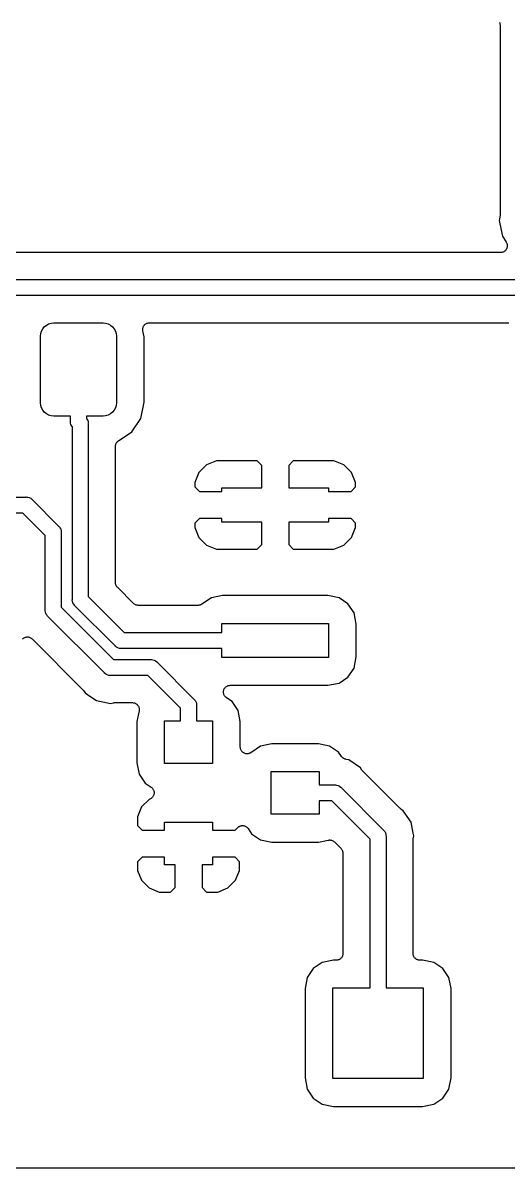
# Model space of a CAD drawing. Extents: x 103.3 to 173.2, y -93.7 to -52.1.
# Drawn here: x 147.51 to 156.62, y -93.71 to -72.24 of the extents above; entities that cross this region are included whole.
import ezdxf

# ---------------------------------------------------------------- set-up
doc = ezdxf.new("R2010")
doc.units = 0
doc.header["$MEASUREMENT"] = 0
doc.layers.add('BLACK', color=7, linetype='CONTINUOUS')

msp = doc.modelspace()

# ---------------------------------------------------------------- linework, layer by layer
at = {"layer": 'BLACK', "linetype": 'CONTINUOUS'}
for p, q in [((156.459, -72.2303), (156.462, -72.2416)), ((156.462, -72.2416), (156.466, -72.2528)), ((156.466, -72.2528), (156.466, -72.2534)), ((156.466, -72.2534), (156.466, -72.2541)), ((156.466, -72.2541), (156.467, -72.2658)), ((156.467, -72.2658), (156.468, -72.2774)), ((156.468, -72.2774), (156.468, -75.8588)), ((156.466, -75.8836), (156.453, -75.946)), ((156.453, -75.946), (156.466, -76.0084)), ((156.467, -75.8721), (156.466, -75.8836)), ((156.466, -76.0084), (156.466, -76.0084)), ((156.466, -76.0084), (156.512, -76.2418)), ((156.468, -75.8606), (156.467, -75.8721)), ((156.468, -75.8588), (156.468, -75.8589)), ((156.468, -75.8589), (156.468, -75.8589)), ((156.468, -75.8589), (156.468, -75.859)), ((156.468, -75.859), (156.468, -75.8606)), ((156.512, -76.2418), (156.583, -76.3484)), ((156.583, -76.3484), (156.584, -76.3494)), ((156.584, -76.3494), (156.584, -76.3495)), ((156.584, -76.3495), (156.584, -76.3495)), ((156.584, -76.3495), (156.584, -76.3499)), ((156.584, -76.3499), (156.59, -76.3608)), ((156.59, -76.3608), (156.595, -76.3714)), ((156.595, -76.3714), (156.595, -76.3717)), ((156.595, -76.3717), (156.596, -76.3719)), ((156.596, -76.3719), (156.599, -76.3837)), ((156.602, -76.4451), (156.598, -76.4566)), ((156.599, -76.3837), (156.602, -76.3952)), ((156.602, -76.3952), (156.602, -76.3955)), ((156.602, -76.3955), (156.603, -76.3957)), ((156.603, -76.4325), (156.602, -76.4445)), ((156.602, -76.4445), (156.602, -76.4448)), ((156.602, -76.4448), (156.602, -76.4451)), ((156.603, -76.3957), (156.604, -76.4079)), ((156.605, -76.4204), (156.603, -76.4325)), ((156.604, -76.4079), (156.605, -76.4199)), ((156.605, -76.4199), (156.605, -76.4202)), ((156.605, -76.4202), (156.605, -76.4204)), ((156.478, -76.546), (147.279, -76.546)), ((156.49, -76.5448), (156.478, -76.546)), ((156.502, -76.5437), (156.49, -76.5448)), ((156.514, -76.5401), (156.502, -76.5436)), ((156.502, -76.5436), (156.502, -76.5436)), ((156.502, -76.5436), (156.502, -76.5437)), ((156.526, -76.5366), (156.514, -76.5401)), ((156.537, -76.5308), (156.526, -76.5364)), ((156.526, -76.5364), (156.526, -76.5365)), ((156.526, -76.5365), (156.526, -76.5366)), ((156.547, -76.5251), (156.537, -76.5308)), ((156.548, -76.5249), (156.547, -76.5251)), ((156.557, -76.5171), (156.548, -76.5248)), ((156.548, -76.5248), (156.548, -76.5249)), ((156.567, -76.5095), (156.557, -76.5171)), ((156.575, -76.4997), (156.567, -76.5091)), ((156.567, -76.5091), (156.567, -76.5093)), ((156.567, -76.5093), (156.567, -76.5095)), ((156.583, -76.4905), (156.575, -76.4997)), ((156.589, -76.4794), (156.583, -76.49)), ((156.583, -76.49), (156.583, -76.4902)), ((156.583, -76.4902), (156.583, -76.4905)), ((156.595, -76.4687), (156.589, -76.4794)), ((156.598, -76.4566), (156.595, -76.4682)), ((156.595, -76.4682), (156.595, -76.4685)), ((156.595, -76.4685), (156.595, -76.4687)), ((138.842, -77.054), (156.953, -77.054)), ((156.898, -77.354), (138.787, -77.354)), ((147.883, -77.9761), (147.914, -77.9382)), ((147.914, -77.9382), (147.952, -77.9071)), ((147.952, -77.9071), (147.995, -77.884)), ((147.995, -77.884), (148.042, -77.8698)), ((148.042, -77.8698), (148.091, -77.865)), ((148.091, -77.865), (149.016, -77.865)), ((149.016, -77.865), (149.065, -77.8698)), ((149.065, -77.8698), (149.112, -77.884)), ((149.112, -77.884), (149.155, -77.9071)), ((149.155, -77.9071), (149.193, -77.9382)), ((149.193, -77.9382), (149.224, -77.9761)), ((149.768, -77.9512), (149.771, -77.9398)), ((149.771, -77.9394), (149.772, -77.9391)), ((149.771, -77.9398), (149.771, -77.9394)), ((149.772, -77.9391), (149.777, -77.9285)), ((149.777, -77.9285), (149.783, -77.918)), ((149.783, -77.9177), (149.784, -77.9173)), ((149.783, -77.918), (149.783, -77.9177)), ((149.784, -77.9173), (149.791, -77.9081)), ((149.791, -77.9081), (149.799, -77.8989)), ((149.799, -77.8983), (149.809, -77.8908)), ((149.799, -77.8986), (149.799, -77.8983)), ((149.799, -77.8989), (149.799, -77.8986)), ((149.809, -77.8908), (149.818, -77.8832)), ((149.818, -77.883), (149.819, -77.8828)), ((149.818, -77.8832), (149.818, -77.883)), ((149.819, -77.8828), (149.829, -77.8773)), ((149.829, -77.8773), (149.84, -77.8716)), ((149.84, -77.8715), (149.841, -77.8713)), ((149.84, -77.8716), (149.84, -77.8715)), ((149.841, -77.8713), (149.852, -77.8679)), ((149.852, -77.8679), (149.864, -77.8644)), ((149.864, -77.8643), (149.877, -77.8632)), ((149.864, -77.8644), (149.864, -77.8643)), ((149.864, -77.8644), (149.864, -77.8644)), ((149.877, -77.8632), (149.888, -77.862)), ((149.888, -77.862), (156.635, -77.862)), ((147.841, -78.115), (147.846, -78.0662)), ((147.841, -79.365), (147.841, -78.115)), ((147.846, -78.0662), (147.86, -78.0193)), ((147.86, -78.0193), (147.883, -77.9761)), ((149.224, -77.9761), (149.247, -78.0193)), ((149.247, -78.0193), (149.261, -78.0662)), ((149.261, -78.0662), (149.266, -78.115)), ((149.266, -78.115), (149.266, -79.365)), ((149.761, -77.9873), (149.763, -77.9754)), ((149.761, -77.9877), (149.761, -77.9873)), ((149.761, -77.9881), (149.761, -77.9877)), ((149.762, -78), (149.761, -77.9881)), ((149.763, -78.012), (149.762, -78)), ((149.763, -77.9754), (149.764, -77.9635)), ((149.764, -78.0128), (149.763, -78.012)), ((149.764, -77.9627), (149.768, -77.9512)), ((149.764, -77.9631), (149.764, -77.9627)), ((149.764, -77.9635), (149.764, -77.9631)), ((149.764, -78.0138), (149.764, -78.0128)), ((149.764, -78.0128), (149.764, -78.0128)), ((149.764, -78.0128), (149.764, -78.0128)), ((149.786, -78.1275), (149.764, -78.0138)), ((149.786, -79.3525), (149.786, -78.1275)), ((147.846, -79.4138), (147.841, -79.365)), ((147.86, -79.4607), (147.846, -79.4138)), ((149.261, -79.4138), (149.247, -79.4607)), ((149.266, -79.365), (149.261, -79.4138)), ((149.725, -79.6589), (149.786, -79.3525)), ((147.883, -79.5039), (147.86, -79.4607)), ((147.914, -79.5418), (147.883, -79.5039)), ((147.952, -79.5729), (147.914, -79.5418)), ((147.995, -79.596), (147.952, -79.5729)), ((148.042, -79.6102), (147.995, -79.596)), ((148.091, -79.615), (148.042, -79.6102)), ((148.404, -79.615), (148.091, -79.615)), ((148.404, -79.7076), (148.404, -79.615)), ((149.016, -79.615), (148.703, -79.615)), ((148.703, -79.615), (148.703, -79.6534)), ((148.703, -79.6534), (148.715, -79.6678)), ((148.715, -79.6678), (148.729, -79.6938)), ((149.065, -79.6102), (149.016, -79.615)), ((149.112, -79.596), (149.065, -79.6102)), ((149.155, -79.5729), (149.112, -79.596)), ((149.193, -79.5418), (149.155, -79.5729)), ((149.224, -79.5039), (149.193, -79.5418)), ((149.247, -79.4607), (149.224, -79.5039)), ((149.559, -79.908), (149.725, -79.6589)), ((148.403, -79.715), (148.404, -79.7076)), ((148.406, -79.7444), (148.403, -79.715)), ((148.414, -79.7727), (148.406, -79.7444)), ((148.428, -79.7987), (148.414, -79.7727)), ((148.44, -79.8131), (148.428, -79.7987)), ((148.44, -83.0506), (148.44, -79.8131)), ((148.729, -79.6938), (148.738, -79.7221)), ((148.738, -79.7221), (148.74, -79.7424)), ((148.74, -79.7424), (148.741, -79.7515)), ((148.741, -79.7515), (148.74, -79.7589)), ((148.74, -79.7589), (148.74, -82.9959)), ((149.278, -80.1029), (149.285, -80.0938)), ((149.285, -80.0938), (149.286, -80.0935)), ((149.286, -80.093), (149.295, -80.0856)), ((149.286, -80.0935), (149.286, -80.093)), ((149.295, -80.0856), (149.304, -80.0781)), ((149.304, -80.0781), (149.559, -79.908)), ((149.248, -80.182), (149.249, -80.1702)), ((149.248, -80.1831), (149.248, -80.182)), ((149.248, -80.1832), (149.248, -80.1831)), ((149.248, -80.1837), (149.248, -80.1832)), ((149.248, -80.1832), (149.248, -80.1832)), ((149.248, -82.7328), (149.248, -80.1837)), ((149.249, -80.1702), (149.251, -80.1585)), ((149.251, -80.1573), (149.254, -80.1461)), ((149.251, -80.1579), (149.251, -80.1573)), ((149.251, -80.1585), (149.251, -80.1579)), ((149.254, -80.1461), (149.258, -80.1348)), ((149.258, -80.1337), (149.264, -80.1234)), ((149.258, -80.1343), (149.258, -80.1337)), ((149.258, -80.1348), (149.258, -80.1343)), ((149.264, -80.1234), (149.27, -80.113)), ((149.27, -80.112), (149.278, -80.1029)), ((149.27, -80.1125), (149.27, -80.112)), ((149.27, -80.113), (149.27, -80.1125)), ((151.147, -80.452), (150.96, -80.5293)), ((151.91, -80.452), (151.147, -80.452)), ((151.994, -80.5364), (151.91, -80.452)), ((152.586, -80.452), (152.502, -80.5364)), ((153.349, -80.452), (152.586, -80.452)), ((153.536, -80.5293), (153.349, -80.452)), ((150.817, -80.6722), (150.74, -80.859)), ((150.96, -80.5293), (150.817, -80.6722)), ((151.994, -80.96), (151.994, -80.5364)), ((152.502, -80.5364), (152.502, -80.96)), ((153.679, -80.6722), (153.536, -80.5293)), ((153.756, -80.859), (153.679, -80.6722)), ((150.74, -80.859), (150.74, -80.9416)), ((150.74, -80.9416), (150.824, -81.026)), ((153.672, -81.026), (153.756, -80.9416)), ((153.756, -80.9416), (153.756, -80.859)), ((146.948, -81.13), (147.567, -81.13)), ((147.567, -81.13), (147.574, -81.1293)), ((147.574, -81.1293), (147.581, -81.13)), ((147.581, -81.13), (147.581, -81.13)), ((147.581, -81.13), (147.603, -81.1322)), ((147.603, -81.1322), (147.632, -81.1407)), ((147.632, -81.1407), (147.658, -81.1547)), ((147.658, -81.1547), (147.681, -81.1734)), ((150.824, -81.026), (151.248, -81.026)), ((151.248, -81.026), (151.248, -80.96)), ((151.248, -80.96), (151.994, -80.96)), ((152.502, -80.96), (153.248, -80.96)), ((153.248, -80.96), (153.248, -81.026)), ((153.248, -81.026), (153.672, -81.026)), ((147.681, -81.1734), (147.685, -81.1791)), ((147.685, -81.1791), (148.183, -81.6767)), ((147.512, -81.43), (146.948, -81.43)), ((147.932, -81.8501), (147.512, -81.43)), ((150.824, -81.534), (150.74, -81.6184)), ((151.248, -81.534), (150.824, -81.534)), ((151.248, -81.6), (151.248, -81.534)), ((151.994, -81.6), (151.248, -81.6)), ((151.994, -82.0236), (151.994, -81.6)), ((153.248, -81.6), (152.502, -81.6)), ((152.502, -81.6), (152.502, -82.0236)), ((153.248, -81.534), (153.248, -81.6)), ((153.672, -81.534), (153.248, -81.534)), ((153.756, -81.6184), (153.672, -81.534)), ((148.183, -81.6767), (148.189, -81.6814)), ((148.189, -81.6814), (148.197, -81.6917)), ((148.197, -81.6917), (148.207, -81.7043)), ((148.207, -81.7043), (148.208, -81.7053)), ((148.208, -81.7053), (148.221, -81.7303)), ((148.221, -81.7303), (148.23, -81.7586)), ((148.23, -81.7586), (148.232, -81.7803)), ((148.232, -81.7803), (148.233, -81.788)), ((148.233, -81.788), (148.232, -81.7954)), ((148.232, -81.7954), (148.232, -83.195)), ((150.74, -81.6184), (150.74, -81.701)), ((150.74, -81.701), (150.817, -81.8878)), ((153.679, -81.8878), (153.756, -81.701)), ((153.756, -81.701), (153.756, -81.6184)), ((147.932, -83.2498), (147.932, -81.8501)), ((150.817, -81.8878), (150.96, -82.0307)), ((151.91, -82.108), (151.994, -82.0236)), ((152.502, -82.0236), (152.586, -82.108)), ((153.536, -82.0307), (153.679, -81.8878)), ((150.96, -82.0307), (151.147, -82.108)), ((151.147, -82.108), (151.91, -82.108)), ((152.586, -82.108), (153.349, -82.108)), ((153.349, -82.108), (153.536, -82.0307)), ((149.249, -82.7445), (149.248, -82.7328)), ((149.25, -82.7562), (149.249, -82.7445)), ((149.25, -82.7568), (149.25, -82.7562)), ((149.25, -82.7575), (149.25, -82.7568)), ((149.254, -82.7687), (149.25, -82.7575)), ((149.257, -82.78), (149.254, -82.7687)), ((149.257, -82.7806), (149.257, -82.78)), ((149.258, -82.7812), (149.257, -82.7806)), ((149.263, -82.7916), (149.258, -82.7812)), ((149.268, -82.802), (149.263, -82.7916)), ((149.269, -82.8025), (149.268, -82.802)), ((149.269, -82.8031), (149.269, -82.8025)), ((149.277, -82.8122), (149.269, -82.8031)), ((149.284, -82.8214), (149.277, -82.8122)), ((149.285, -82.8223), (149.284, -82.8214)), ((149.285, -82.8226), (149.285, -82.8223)), ((149.285, -82.8223), (149.285, -82.8223)), ((149.285, -82.8223), (149.285, -82.8223)), ((149.587, -83.1248), (149.285, -82.8226)), ((148.439, -83.058), (148.44, -83.0506)), ((148.442, -83.0874), (148.439, -83.058)), ((148.451, -83.1157), (148.442, -83.0874)), ((148.74, -82.9959), (149.414, -83.67)), ((151.05, -83.0215), (150.872, -83.1406)), ((151.261, -82.9796), (151.05, -83.0215)), ((153.235, -82.9796), (151.261, -82.9796)), ((153.446, -83.0215), (153.235, -82.9796)), ((153.614, -83.1338), (153.446, -83.0215)), ((147.931, -83.2571), (147.932, -83.2498)), ((147.932, -83.2645), (147.931, -83.2571)), ((147.934, -83.2865), (147.932, -83.2645)), ((147.932, -83.2645), (147.932, -83.2645)), ((147.943, -83.3148), (147.934, -83.2865)), ((147.947, -83.3222), (147.943, -83.3148)), ((148.232, -83.195), (149.215, -84.178)), ((148.465, -83.1417), (148.451, -83.1157)), ((148.479, -83.1589), (148.465, -83.1417)), ((148.483, -83.1646), (148.479, -83.1589)), ((148.479, -83.1589), (148.479, -83.1589)), ((148.489, -83.1693), (148.483, -83.1646)), ((149.241, -83.9209), (148.489, -83.1693)), ((149.596, -83.1322), (149.587, -83.1248)), ((149.605, -83.1398), (149.596, -83.1322)), ((149.606, -83.1401), (149.605, -83.1398)), ((149.607, -83.1405), (149.606, -83.1401)), ((149.617, -83.1461), (149.607, -83.1405)), ((149.627, -83.1517), (149.617, -83.1461)), ((149.628, -83.1519), (149.627, -83.1517)), ((149.628, -83.1522), (149.628, -83.1519)), ((149.64, -83.1557), (149.628, -83.1522)), ((149.651, -83.1592), (149.64, -83.1557)), ((149.651, -83.1593), (149.651, -83.1592)), ((149.652, -83.1595), (149.651, -83.1593)), ((149.664, -83.1607), (149.652, -83.1595)), ((149.675, -83.162), (149.664, -83.1607)), ((149.677, -83.162), (149.675, -83.162)), ((150.801, -83.162), (149.677, -83.162)), ((149.677, -83.162), (149.677, -83.162)), ((149.677, -83.162), (149.677, -83.162)), ((149.677, -83.162), (149.677, -83.162)), ((150.813, -83.1609), (150.801, -83.162)), ((150.824, -83.1599), (150.813, -83.1609)), ((150.825, -83.1597), (150.824, -83.1599)), ((150.826, -83.1596), (150.825, -83.1597)), ((150.837, -83.1562), (150.826, -83.1596)), ((150.848, -83.153), (150.837, -83.1562)), ((150.849, -83.1526), (150.848, -83.153)), ((150.86, -83.1469), (150.849, -83.1524)), ((150.849, -83.1524), (150.849, -83.1526)), ((150.87, -83.1416), (150.86, -83.1469)), ((150.871, -83.1408), (150.87, -83.1416)), ((150.872, -83.1406), (150.871, -83.1408)), ((150.871, -83.1408), (150.871, -83.1408)), ((150.871, -83.1408), (150.871, -83.1408)), ((153.727, -83.3018), (153.614, -83.1338)), ((153.768, -83.5125), (153.727, -83.3018)), ((147.957, -83.3409), (147.947, -83.3222)), ((147.967, -83.3538), (147.957, -83.3409)), ((147.975, -83.3637), (147.967, -83.3538)), ((147.981, -83.3684), (147.975, -83.3637)), ((149.042, -84.4289), (147.981, -83.3684)), ((151.248, -83.67), (151.248, -83.5)), ((151.248, -83.5), (153.248, -83.5)), ((153.248, -83.5), (153.248, -84.14)), ((153.768, -84.1275), (153.768, -83.5125)), ((149.414, -83.67), (151.248, -83.67)), ((147.507, -83.79), (147.516, -83.7824)), ((147.516, -83.7824), (147.526, -83.7747)), ((147.526, -83.7744), (147.537, -83.7689)), ((147.526, -83.7746), (147.526, -83.7744)), ((147.526, -83.7747), (147.526, -83.7746)), ((147.537, -83.7689), (147.547, -83.7631)), ((147.547, -83.7631), (147.548, -83.7631)), ((147.548, -83.763), (147.559, -83.7596)), ((147.548, -83.7631), (147.548, -83.763)), ((147.559, -83.7596), (147.571, -83.7561)), ((147.571, -83.7561), (147.571, -83.756)), ((147.571, -83.756), (147.572, -83.756)), ((147.572, -83.756), (147.584, -83.7549)), ((147.584, -83.7549), (147.596, -83.7537)), ((147.596, -83.7537), (147.596, -83.7537)), ((147.596, -83.7537), (147.596, -83.7537)), ((147.596, -83.7537), (147.608, -83.755)), ((147.608, -83.755), (147.621, -83.7562)), ((147.621, -83.7562), (147.621, -83.7563)), ((147.621, -83.7563), (147.621, -83.7563)), ((147.621, -83.7563), (147.633, -83.7599)), ((147.633, -83.7599), (147.644, -83.7635)), ((147.644, -83.7635), (147.644, -83.7636)), ((147.644, -83.7636), (147.645, -83.7636)), ((147.645, -83.7636), (147.656, -83.7695)), ((147.656, -83.7695), (147.666, -83.7752)), ((147.666, -83.7752), (147.666, -83.7753)), ((147.666, -83.7753), (147.666, -83.7754)), ((147.666, -83.7754), (147.676, -83.7832)), ((147.676, -83.7832), (147.685, -83.7909)), ((147.685, -83.7909), (148.633, -84.7386)), ((149.245, -83.9266), (149.241, -83.9209)), ((149.256, -83.9352), (149.245, -83.9266)), ((149.268, -83.9453), (149.256, -83.9352)), ((149.292, -83.9583), (149.268, -83.9453)), ((149.294, -83.9593), (149.292, -83.9583)), ((149.323, -83.9678), (149.294, -83.9593)), ((149.345, -83.97), (149.323, -83.9678)), ((149.352, -83.9707), (149.345, -83.97)), ((149.345, -83.97), (149.345, -83.97)), ((149.359, -83.97), (149.352, -83.9707)), ((151.248, -83.97), (149.359, -83.97)), ((149.913, -84.178), (149.92, -84.1773)), ((149.92, -84.1773), (149.927, -84.178)), ((151.248, -84.14), (151.248, -83.97)), ((153.248, -84.14), (151.248, -84.14)), ((153.727, -84.3382), (153.768, -84.1275)), ((149.215, -84.178), (149.913, -84.178)), ((149.927, -84.178), (149.927, -84.178)), ((149.927, -84.178), (149.949, -84.1802)), ((149.949, -84.1802), (149.978, -84.1887)), ((149.978, -84.1887), (150.004, -84.2027)), ((150.004, -84.2027), (150.027, -84.2214)), ((150.027, -84.2214), (150.031, -84.2271)), ((150.031, -84.2271), (150.723, -84.9187)), ((153.614, -84.5062), (153.727, -84.3382)), ((149.046, -84.4346), (149.042, -84.4289)), ((149.052, -84.4393), (149.046, -84.4346)), ((149.069, -84.4533), (149.052, -84.4393)), ((149.052, -84.4393), (149.052, -84.4393)), ((149.081, -84.4594), (149.069, -84.4533)), ((149.095, -84.4673), (149.081, -84.4594)), ((149.123, -84.4758), (149.095, -84.4673)), ((149.146, -84.478), (149.123, -84.4758)), ((149.153, -84.4787), (149.146, -84.478)), ((149.146, -84.478), (149.146, -84.478)), ((149.16, -84.478), (149.153, -84.4787)), ((149.858, -84.478), (149.16, -84.478)), ((150.472, -85.0921), (149.858, -84.478)), ((153.446, -84.6185), (153.614, -84.5062)), ((148.633, -84.7386), (148.634, -84.7399)), ((148.634, -84.7399), (148.641, -84.749)), ((148.641, -84.749), (148.649, -84.7579)), ((148.649, -84.7579), (148.678, -84.8024)), ((148.678, -84.8024), (148.723, -84.8322)), ((151.276, -84.7862), (151.277, -84.7742)), ((151.276, -84.7864), (151.276, -84.7862)), ((151.276, -84.7866), (151.276, -84.7864)), ((151.277, -84.7988), (151.276, -84.7866)), ((151.277, -84.7742), (151.279, -84.7619)), ((151.278, -84.8109), (151.277, -84.7988)), ((151.278, -84.8111), (151.278, -84.8109)), ((151.278, -84.8112), (151.278, -84.8111)), ((151.282, -84.8227), (151.278, -84.8112)), ((151.279, -84.7616), (151.282, -84.7501)), ((151.279, -84.7617), (151.279, -84.7616)), ((151.279, -84.7619), (151.279, -84.7617)), ((151.282, -84.7501), (151.286, -84.7382)), ((151.286, -84.7379), (151.292, -84.7272)), ((151.286, -84.7381), (151.286, -84.7379)), ((151.286, -84.7382), (151.286, -84.7381)), ((151.292, -84.7272), (151.298, -84.7164)), ((151.298, -84.7161), (151.306, -84.7067)), ((151.298, -84.7163), (151.298, -84.7161)), ((151.298, -84.7164), (151.298, -84.7163)), ((151.306, -84.7067), (151.313, -84.6973)), ((151.313, -84.6973), (151.314, -84.6972)), ((151.314, -84.6971), (151.323, -84.6893)), ((151.314, -84.6972), (151.314, -84.6971)), ((151.323, -84.6893), (151.333, -84.6817)), ((151.333, -84.6815), (151.344, -84.6757)), ((151.333, -84.6816), (151.333, -84.6815)), ((151.333, -84.6817), (151.333, -84.6816)), ((151.344, -84.6757), (151.355, -84.67)), ((151.355, -84.6699), (151.367, -84.6664)), ((151.355, -84.67), (151.355, -84.6699)), ((151.355, -84.67), (151.355, -84.67)), ((151.367, -84.6664), (151.378, -84.6629)), ((151.378, -84.6629), (151.378, -84.6628)), ((151.378, -84.6628), (151.379, -84.6628)), ((151.379, -84.6628), (151.391, -84.6616)), ((151.391, -84.6616), (151.403, -84.6604)), ((151.403, -84.6604), (153.235, -84.6604)), ((153.235, -84.6604), (153.446, -84.6185)), ((148.723, -84.8322), (148.723, -84.8322)), ((148.723, -84.8322), (148.861, -84.9244)), ((148.861, -84.9244), (148.896, -84.9478)), ((148.896, -84.9478), (149.1, -84.9884)), ((149.1, -84.9884), (149.1, -84.9884)), ((149.1, -84.9884), (149.153, -84.9989)), ((149.153, -84.9989), (149.205, -84.9884)), ((149.205, -84.9884), (149.206, -84.9884)), ((149.206, -84.9884), (149.207, -84.9881)), ((149.206, -84.9884), (149.206, -84.9884)), ((149.206, -84.9884), (149.206, -84.9884)), ((149.207, -84.9881), (149.219, -84.9871)), ((149.219, -84.9871), (149.23, -84.986)), ((149.23, -84.986), (149.568, -84.986)), ((149.568, -84.986), (149.569, -84.986)), ((149.569, -84.986), (149.569, -84.986)), ((149.569, -84.986), (149.569, -84.986)), ((149.569, -84.986), (149.569, -84.986)), ((149.569, -84.986), (149.582, -84.9874)), ((149.582, -84.9874), (149.593, -84.9886)), ((149.593, -84.9886), (149.594, -84.9887)), ((149.594, -84.9887), (149.594, -84.9888)), ((149.594, -84.9888), (149.606, -84.9924)), ((149.606, -84.9924), (149.617, -84.996)), ((149.617, -84.996), (149.617, -84.9962)), ((149.617, -84.9962), (149.618, -84.9963)), ((149.618, -84.9963), (149.628, -85.0021)), ((149.628, -85.0021), (149.639, -85.0078)), ((149.639, -85.0078), (149.639, -85.008)), ((149.639, -85.008), (149.639, -85.0082)), ((149.639, -85.0082), (149.649, -85.0159)), ((149.649, -85.0159), (149.658, -85.0236)), ((149.658, -85.0236), (149.658, -85.0239)), ((149.658, -85.0239), (149.658, -85.0241)), ((149.658, -85.0241), (149.666, -85.0335)), ((149.666, -85.0335), (149.674, -85.0428)), ((150.723, -84.9187), (150.729, -84.9234)), ((150.729, -84.9234), (150.736, -84.9329)), ((150.736, -84.9329), (150.747, -84.9463)), ((150.747, -84.9463), (150.761, -84.9723)), ((150.761, -84.9723), (150.763, -84.9766)), ((150.763, -84.9766), (150.77, -85.0006)), ((150.77, -85.0006), (150.772, -85.0226)), ((150.772, -85.0226), (150.773, -85.03)), ((150.773, -85.03), (150.772, -85.0374)), ((151.285, -84.8347), (151.282, -84.8227)), ((151.285, -84.8349), (151.285, -84.8347)), ((151.285, -84.835), (151.285, -84.8349)), ((151.291, -84.8458), (151.285, -84.835)), ((151.297, -84.8567), (151.291, -84.8458)), ((151.297, -84.8568), (151.297, -84.8567)), ((151.297, -84.857), (151.297, -84.8568)), ((151.304, -84.8665), (151.297, -84.857)), ((151.312, -84.8761), (151.304, -84.8665)), ((151.312, -84.8762), (151.312, -84.8761)), ((151.312, -84.8763), (151.312, -84.8762)), ((151.322, -84.8841), (151.312, -84.8763)), ((151.331, -84.892), (151.322, -84.8841)), ((151.331, -84.8922), (151.331, -84.892)), ((151.332, -84.893), (151.331, -84.8922)), ((151.331, -84.8922), (151.331, -84.8922)), ((151.331, -84.8922), (151.331, -84.8922)), ((151.438, -84.9638), (151.332, -84.893)), ((151.551, -85.1318), (151.438, -84.9638)), ((149.692, -85.1378), (149.652, -85.3425)), ((149.674, -85.0428), (149.674, -85.0432)), ((149.674, -85.0432), (149.674, -85.0435)), ((149.674, -85.0435), (149.68, -85.0541)), ((149.68, -85.0541), (149.685, -85.0647)), ((149.685, -85.0647), (149.685, -85.0651)), ((149.685, -85.0651), (149.685, -85.0654)), ((149.685, -85.0654), (149.689, -85.0769)), ((149.689, -85.0769), (149.692, -85.0884)), ((149.692, -85.0884), (149.692, -85.0888)), ((149.692, -85.0888), (149.692, -85.0892)), ((149.692, -85.0892), (149.694, -85.1012)), ((149.693, -85.1258), (149.692, -85.1378)), ((149.695, -85.1139), (149.693, -85.1258)), ((149.694, -85.1012), (149.695, -85.1131)), ((149.695, -85.1131), (149.695, -85.1135)), ((149.695, -85.1135), (149.695, -85.1139)), ((150.472, -85.33), (150.472, -85.0921)), ((150.772, -85.0374), (150.772, -85.33)), ((151.592, -85.3425), (151.551, -85.1318)), ((149.652, -85.3425), (149.652, -86.1175)), ((150.172, -86.13), (150.172, -85.33)), ((150.172, -85.33), (150.472, -85.33)), ((150.772, -85.33), (151.072, -85.33)), ((151.072, -85.33), (151.072, -86.13)), ((151.592, -85.8187), (151.592, -85.3425)), ((151.594, -85.8306), (151.592, -85.8187)), ((151.595, -85.8428), (151.594, -85.8306)), ((151.595, -85.8431), (151.595, -85.8428)), ((151.595, -85.8434), (151.595, -85.8431)), ((151.598, -85.8548), (151.595, -85.8434)), ((151.602, -85.8666), (151.598, -85.8548)), ((151.602, -85.8668), (151.602, -85.8666)), ((151.602, -85.8671), (151.602, -85.8668)), ((151.608, -85.8777), (151.602, -85.8671)), ((151.613, -85.8885), (151.608, -85.8777)), ((151.614, -85.8887), (151.613, -85.8885)), ((151.614, -85.889), (151.614, -85.8887)), ((151.621, -85.8983), (151.614, -85.889)), ((151.974, -85.8015), (151.79, -85.9243)), ((152.185, -85.7596), (151.974, -85.8015)), ((153.059, -85.7596), (152.185, -85.7596)), ((153.27, -85.8015), (153.059, -85.7596)), ((153.438, -85.9138), (153.27, -85.8015)), ((151.629, -85.9078), (151.621, -85.8983)), ((151.629, -85.908), (151.629, -85.9078)), ((151.629, -85.9082), (151.629, -85.908)), ((151.639, -85.916), (151.629, -85.9082)), ((151.648, -85.9237), (151.639, -85.916)), ((151.648, -85.9238), (151.648, -85.9237)), ((151.648, -85.924), (151.648, -85.9238)), ((151.659, -85.9298), (151.648, -85.924)), ((151.67, -85.9355), (151.659, -85.9298)), ((151.67, -85.9356), (151.67, -85.9355)), ((151.67, -85.9358), (151.67, -85.9356)), ((151.682, -85.9394), (151.67, -85.9358)), ((151.693, -85.943), (151.682, -85.9394)), ((151.694, -85.943), (151.693, -85.943)), ((151.694, -85.9431), (151.694, -85.943)), ((151.706, -85.9444), (151.694, -85.9431)), ((151.718, -85.9457), (151.706, -85.9444)), ((151.719, -85.9457), (151.718, -85.9457)), ((151.718, -85.9457), (151.718, -85.9457)), ((151.731, -85.9446), (151.719, -85.9457)), ((151.743, -85.9435), (151.731, -85.9446)), ((151.755, -85.94), (151.743, -85.9434)), ((151.743, -85.9434), (151.743, -85.9435)), ((151.743, -85.9435), (151.743, -85.9435)), ((151.767, -85.9366), (151.755, -85.94)), ((151.778, -85.9308), (151.767, -85.9364)), ((151.767, -85.9364), (151.767, -85.9365)), ((151.767, -85.9365), (151.767, -85.9366)), ((151.789, -85.9253), (151.778, -85.9308)), ((151.79, -85.9243), (151.789, -85.9249)), ((151.789, -85.9249), (151.789, -85.925)), ((151.789, -85.925), (151.789, -85.925)), ((151.789, -85.925), (151.789, -85.9253)), ((153.493, -85.9952), (153.438, -85.9138)), ((153.5, -86.0043), (153.493, -85.9952)), ((153.507, -86.0134), (153.5, -86.0043)), ((153.508, -86.0138), (153.507, -86.0134)), ((153.508, -86.0144), (153.508, -86.0138)), ((153.517, -86.0218), (153.508, -86.0144)), ((153.526, -86.0294), (153.517, -86.0218)), ((153.527, -86.0297), (153.526, -86.0294)), ((153.528, -86.0301), (153.527, -86.0297)), ((153.538, -86.0357), (153.528, -86.0301)), ((153.548, -86.0413), (153.538, -86.0357)), ((153.549, -86.0415), (153.548, -86.0413)), ((153.549, -86.0418), (153.549, -86.0415)), ((153.561, -86.0453), (153.549, -86.0418)), ((153.572, -86.0488), (153.561, -86.0453)), ((153.573, -86.0491), (153.572, -86.0488)), ((153.573, -86.0492), (153.573, -86.0491)), ((153.573, -86.0491), (153.573, -86.0491)), ((153.573, -86.0491), (153.573, -86.0491)), ((153.629, -86.0602), (153.573, -86.0492)), ((153.846, -86.2056), (153.629, -86.0602)), ((149.652, -86.1175), (149.693, -86.3282)), ((151.072, -86.13), (150.172, -86.13)), ((152.172, -87.08), (152.172, -86.28)), ((152.172, -86.28), (153.072, -86.28)), ((153.072, -86.28), (153.072, -86.53)), ((153.876, -86.2501), (153.846, -86.2056)), ((153.883, -86.2591), (153.876, -86.2501)), ((153.891, -86.2681), (153.883, -86.2591)), ((153.892, -86.2693), (153.891, -86.2681)), ((153.892, -86.2694), (153.892, -86.2693)), ((153.892, -86.2693), (153.892, -86.2693)), ((153.892, -86.2693), (153.892, -86.2693)), ((154.589, -86.9661), (153.892, -86.2694)), ((149.693, -86.3282), (149.806, -86.4962)), ((149.806, -86.4962), (149.918, -86.5714)), ((153.072, -86.53), (153.365, -86.53)), ((153.365, -86.53), (153.372, -86.5293)), ((153.372, -86.5293), (153.379, -86.53)), ((153.379, -86.53), (153.379, -86.53)), ((153.379, -86.53), (153.401, -86.5322)), ((153.401, -86.5322), (153.43, -86.5407)), ((149.918, -86.5714), (149.919, -86.5721)), ((149.919, -86.5721), (149.919, -86.5721)), ((149.919, -86.5721), (149.919, -86.5721)), ((149.919, -86.5721), (149.92, -86.5724)), ((149.92, -86.5724), (149.929, -86.5802)), ((149.929, -86.5802), (149.938, -86.588)), ((149.938, -86.588), (149.938, -86.5882)), ((149.938, -86.5882), (149.939, -86.5884)), ((149.939, -86.5884), (149.946, -86.598)), ((149.953, -86.7483), (149.945, -86.7576)), ((149.946, -86.598), (149.954, -86.6073)), ((149.959, -86.7371), (149.953, -86.7478)), ((149.953, -86.7478), (149.953, -86.7481)), ((149.953, -86.7481), (149.953, -86.7483)), ((149.954, -86.6073), (149.954, -86.6075)), ((149.954, -86.6075), (149.954, -86.6078)), ((149.954, -86.6078), (149.96, -86.6186)), ((149.965, -86.7265), (149.959, -86.7371)), ((149.96, -86.6186), (149.965, -86.6292)), ((149.965, -86.6292), (149.965, -86.6295)), ((149.965, -86.6295), (149.966, -86.6297)), ((149.968, -86.7145), (149.965, -86.726)), ((149.965, -86.726), (149.965, -86.7263)), ((149.965, -86.7263), (149.965, -86.7265)), ((149.966, -86.6297), (149.969, -86.6413)), ((149.972, -86.7029), (149.968, -86.7145)), ((149.969, -86.6413), (149.972, -86.653)), ((149.972, -86.653), (149.972, -86.6533)), ((149.972, -86.6533), (149.973, -86.6535)), ((149.973, -86.6905), (149.972, -86.7023)), ((149.972, -86.7023), (149.972, -86.7026)), ((149.972, -86.7026), (149.972, -86.7029)), ((149.973, -86.6535), (149.974, -86.6657)), ((149.975, -86.6782), (149.973, -86.6905)), ((149.974, -86.6657), (149.975, -86.6777)), ((149.975, -86.6777), (149.975, -86.6779)), ((149.975, -86.6779), (149.975, -86.6782)), ((153.43, -86.5407), (153.456, -86.5547)), ((153.456, -86.5547), (153.479, -86.5734)), ((153.479, -86.5734), (153.483, -86.5791)), ((153.483, -86.5791), (154.279, -87.3747)), ((149.741, -86.9422), (149.664, -87.129)), ((149.884, -86.7993), (149.741, -86.9422)), ((149.896, -86.7943), (149.884, -86.7993)), ((149.907, -86.7887), (149.896, -86.7943)), ((149.918, -86.783), (149.907, -86.7887)), ((149.928, -86.775), (149.918, -86.7827)), ((149.918, -86.7827), (149.918, -86.7828)), ((149.918, -86.7828), (149.918, -86.783)), ((149.937, -86.7674), (149.928, -86.775)), ((149.945, -86.7576), (149.937, -86.767)), ((149.937, -86.767), (149.937, -86.7671)), ((149.937, -86.7671), (149.937, -86.7674)), ((153.31, -86.83), (153.072, -86.83)), ((153.072, -86.83), (153.072, -87.08)), ((154.028, -87.5481), (153.31, -86.83)), ((154.598, -86.9734), (154.589, -86.9661)), ((149.664, -87.129), (149.664, -87.2916)), ((153.072, -87.08), (152.172, -87.08)), ((154.606, -86.9809), (154.598, -86.9734)), ((154.608, -86.9818), (154.606, -86.9809)), ((154.652, -87.0116), (154.608, -86.9818)), ((154.608, -86.9818), (154.608, -86.9818)), ((154.608, -86.9818), (154.608, -86.9818)), ((154.608, -86.9818), (154.608, -86.9818)), ((154.682, -87.0561), (154.652, -87.0116)), ((154.725, -87.1209), (154.682, -87.0561)), ((154.682, -87.0561), (154.682, -87.0561)), ((154.798, -87.2293), (154.725, -87.1209)), ((154.725, -87.1209), (154.725, -87.1209)), ((149.664, -87.2916), (149.748, -87.376)), ((149.748, -87.376), (150.172, -87.376)), ((150.172, -87.376), (150.172, -87.23)), ((150.172, -87.23), (151.072, -87.23)), ((151.072, -87.23), (151.072, -87.376)), ((151.072, -87.376), (151.496, -87.376)), ((151.496, -87.376), (151.544, -87.3277)), ((151.544, -87.3277), (151.545, -87.327)), ((151.545, -87.3264), (151.555, -87.3189)), ((151.545, -87.3269), (151.545, -87.3264)), ((151.545, -87.327), (151.545, -87.3269)), ((151.545, -87.327), (151.545, -87.327)), ((151.555, -87.3189), (151.564, -87.3114)), ((151.564, -87.3112), (151.565, -87.311)), ((151.564, -87.3114), (151.564, -87.3112)), ((151.565, -87.311), (151.575, -87.3054)), ((151.575, -87.3054), (151.586, -87.2998)), ((151.586, -87.2997), (151.587, -87.2996)), ((151.586, -87.2998), (151.586, -87.2997)), ((151.587, -87.2996), (151.598, -87.2962)), ((151.598, -87.2962), (151.61, -87.2928)), ((151.61, -87.2926), (151.622, -87.2916)), ((151.61, -87.2927), (151.61, -87.2926)), ((151.61, -87.2928), (151.61, -87.2927)), ((151.622, -87.2916), (151.634, -87.2905)), ((151.634, -87.2905), (151.635, -87.2905)), ((151.635, -87.2905), (151.635, -87.2905)), ((151.635, -87.2905), (151.647, -87.2918)), ((151.647, -87.2918), (151.659, -87.293)), ((151.659, -87.293), (151.659, -87.2931)), ((151.659, -87.2931), (151.66, -87.2932)), ((151.66, -87.2932), (151.671, -87.2967)), ((151.671, -87.2967), (151.683, -87.3003)), ((151.683, -87.3003), (151.683, -87.3004)), ((151.683, -87.3004), (151.683, -87.3006)), ((151.683, -87.3006), (151.694, -87.3063)), ((151.694, -87.3063), (151.705, -87.312)), ((151.705, -87.312), (151.705, -87.3122)), ((151.705, -87.3122), (151.705, -87.3124)), ((151.705, -87.3124), (151.714, -87.3201)), ((151.714, -87.3201), (151.724, -87.3277)), ((151.724, -87.3277), (151.724, -87.328)), ((151.724, -87.328), (151.724, -87.3283)), ((151.724, -87.3283), (151.732, -87.3377)), ((151.732, -87.3377), (151.739, -87.3469)), ((151.739, -87.3469), (151.806, -87.4462)), ((154.279, -87.3747), (154.285, -87.3794)), ((154.285, -87.3794), (154.293, -87.3893)), ((154.293, -87.3893), (154.303, -87.4023)), ((154.838, -87.4334), (154.798, -87.2293)), ((151.806, -87.4462), (151.974, -87.5585)), ((151.974, -87.5585), (152.185, -87.6004)), ((152.185, -87.6004), (153.059, -87.6004)), ((153.059, -87.6004), (153.245, -87.5635)), ((153.245, -87.5635), (153.246, -87.5634)), ((153.246, -87.5634), (153.247, -87.5632)), ((153.246, -87.5634), (153.246, -87.5634)), ((153.246, -87.5634), (153.246, -87.5634)), ((153.247, -87.5632), (153.259, -87.5622)), ((153.259, -87.5622), (153.27, -87.5611)), ((153.27, -87.5611), (153.271, -87.5611)), ((153.271, -87.5611), (153.272, -87.5611)), ((153.272, -87.5611), (153.283, -87.5624)), ((153.283, -87.5624), (153.295, -87.5636)), ((153.295, -87.5636), (153.296, -87.5638)), ((153.296, -87.5638), (153.296, -87.5638)), ((153.296, -87.5638), (153.307, -87.5674)), ((153.307, -87.5674), (153.319, -87.5708)), ((153.319, -87.5708), (153.319, -87.5711)), ((153.319, -87.5711), (153.32, -87.5713)), ((153.32, -87.5713), (153.33, -87.577)), ((153.33, -87.577), (153.341, -87.5825)), ((153.341, -87.5825), (153.341, -87.5829)), ((153.341, -87.5829), (153.342, -87.5832)), ((153.342, -87.5832), (153.351, -87.5907)), ((153.351, -87.5907), (153.36, -87.5983)), ((153.36, -87.5983), (153.483, -87.7214)), ((154.028, -90.0286), (154.028, -87.5481)), ((154.303, -87.4023), (154.309, -87.4134)), ((154.309, -87.4134), (154.317, -87.4283)), ((154.317, -87.4283), (154.326, -87.4566)), ((154.326, -87.4566), (154.327, -87.4717)), ((154.327, -87.4717), (154.329, -87.486)), ((154.329, -87.486), (154.328, -87.4934)), ((154.328, -87.4934), (154.328, -90.336)), ((154.836, -87.5615), (154.837, -87.55)), ((154.836, -87.5632), (154.836, -87.5615)), ((154.836, -87.5633), (154.836, -87.5632)), ((154.836, -87.5632), (154.836, -87.5632)), ((154.836, -87.5632), (154.836, -87.5632)), ((154.836, -89.6886), (154.836, -87.5633)), ((154.837, -87.55), (154.838, -87.5385)), ((154.838, -87.4335), (154.838, -87.4334)), ((154.849, -87.486), (154.838, -87.4335)), ((154.838, -87.5385), (154.849, -87.486)), ((153.483, -87.7214), (153.483, -87.7217)), ((153.483, -87.7217), (153.483, -87.7217)), ((153.483, -87.7217), (153.483, -87.7217)), ((153.483, -87.7217), (153.484, -87.7226)), ((153.484, -87.7226), (153.491, -87.7318)), ((153.491, -87.7318), (153.499, -87.7409)), ((153.499, -87.7409), (153.499, -87.7415)), ((153.499, -87.7415), (153.5, -87.742)), ((153.5, -87.742), (153.505, -87.7524)), ((153.505, -87.7524), (153.51, -87.7628)), ((153.51, -87.7628), (153.511, -87.7634)), ((153.511, -87.7634), (153.511, -87.764)), ((153.511, -87.764), (153.514, -87.7752)), ((153.514, -87.7752), (153.518, -87.7865)), ((153.518, -87.7865), (153.518, -87.7872)), ((153.518, -87.7872), (153.518, -87.7878)), ((153.518, -87.7878), (153.519, -87.7995)), ((153.519, -87.7995), (153.52, -87.8112)), ((153.52, -87.8112), (153.52, -89.6886)), ((149.748, -87.884), (149.664, -87.9684)), ((149.664, -87.9684), (149.664, -88.131)), ((150.172, -87.884), (149.748, -87.884)), ((150.172, -88.03), (150.172, -87.884)), ((150.368, -88.03), (150.172, -88.03)), ((150.368, -88.4536), (150.368, -88.03)), ((151.072, -88.03), (150.876, -88.03)), ((150.876, -88.03), (150.876, -88.4536)), ((151.072, -87.884), (151.072, -88.03)), ((151.496, -87.884), (151.072, -87.884)), ((151.58, -87.9684), (151.496, -87.884)), ((151.58, -88.131), (151.58, -87.9684)), ((149.664, -88.131), (149.741, -88.3178)), ((151.503, -88.3178), (151.58, -88.131)), ((149.741, -88.3178), (149.884, -88.4607)), ((149.884, -88.4607), (150.071, -88.538)), ((150.284, -88.538), (150.368, -88.4536)), ((150.876, -88.4536), (150.96, -88.538)), ((151.173, -88.538), (151.36, -88.4607)), ((151.36, -88.4607), (151.503, -88.3178)), ((150.071, -88.538), (150.284, -88.538)), ((150.96, -88.538), (151.173, -88.538)), ((153.498, -89.7603), (153.49, -89.7694)), ((153.504, -89.749), (153.498, -89.7596)), ((153.498, -89.7596), (153.498, -89.7599)), ((153.498, -89.7599), (153.498, -89.7603)), ((153.51, -89.7386), (153.504, -89.749)), ((153.514, -89.7263), (153.51, -89.7378)), ((153.51, -89.7378), (153.51, -89.7382)), ((153.51, -89.7382), (153.51, -89.7386)), ((153.517, -89.715), (153.514, -89.7263)), ((153.519, -89.7022), (153.517, -89.7141)), ((153.517, -89.7141), (153.517, -89.7145)), ((153.517, -89.7145), (153.517, -89.715)), ((153.52, -89.6903), (153.519, -89.7022)), ((153.52, -89.6886), (153.52, -89.6894)), ((153.52, -89.6894), (153.52, -89.6894)), ((153.52, -89.6894), (153.52, -89.6895)), ((153.52, -89.6895), (153.52, -89.6903)), ((154.837, -89.7005), (154.836, -89.6886)), ((154.838, -89.7124), (154.837, -89.7005)), ((154.838, -89.7128), (154.838, -89.7124)), ((154.838, -89.7132), (154.838, -89.7128)), ((154.842, -89.7247), (154.838, -89.7132)), ((154.845, -89.7361), (154.842, -89.7247)), ((154.845, -89.7365), (154.845, -89.7361)), ((154.846, -89.737), (154.845, -89.7365)), ((154.851, -89.7475), (154.846, -89.737)), ((154.857, -89.7581), (154.851, -89.7475)), ((154.857, -89.7584), (154.857, -89.7581)), ((154.857, -89.7588), (154.857, -89.7584)), ((154.865, -89.7681), (154.857, -89.7588)), ((152.962, -89.9698), (152.849, -90.1378)), ((153.13, -89.8575), (152.962, -89.9698)), ((153.341, -89.8156), (153.13, -89.8575)), ((153.393, -89.8156), (153.341, -89.8156)), ((153.405, -89.8144), (153.393, -89.8156)), ((153.417, -89.8133), (153.405, -89.8144)), ((153.418, -89.8131), (153.417, -89.8132)), ((153.417, -89.8132), (153.417, -89.8133)), ((153.429, -89.8097), (153.418, -89.8131)), ((153.441, -89.8063), (153.429, -89.8097)), ((153.452, -89.8004), (153.441, -89.806)), ((153.441, -89.806), (153.441, -89.8061)), ((153.441, -89.8061), (153.441, -89.8063)), ((153.463, -89.7948), (153.452, -89.8004)), ((153.473, -89.7868), (153.463, -89.7943)), ((153.463, -89.7943), (153.463, -89.7946)), ((153.463, -89.7946), (153.463, -89.7948)), ((153.482, -89.7793), (153.473, -89.7868)), ((153.49, -89.7694), (153.482, -89.7787)), ((153.482, -89.7787), (153.482, -89.779)), ((153.482, -89.779), (153.482, -89.7793)), ((154.872, -89.7774), (154.865, -89.7681)), ((154.873, -89.7777), (154.872, -89.7774)), ((154.873, -89.778), (154.873, -89.7777)), ((154.882, -89.7857), (154.873, -89.778)), ((154.891, -89.7933), (154.882, -89.7857)), ((154.892, -89.7936), (154.891, -89.7933)), ((154.892, -89.7938), (154.892, -89.7936)), ((154.903, -89.7995), (154.892, -89.7938)), ((154.913, -89.8053), (154.903, -89.7995)), ((154.913, -89.8054), (154.913, -89.8053)), ((154.914, -89.8056), (154.913, -89.8054)), ((154.925, -89.8092), (154.914, -89.8056)), ((154.937, -89.8128), (154.925, -89.8092)), ((154.937, -89.813), (154.937, -89.8128)), ((154.937, -89.8128), (154.937, -89.8128)), ((154.949, -89.8142), (154.937, -89.813)), ((154.961, -89.8155), (154.949, -89.8142)), ((154.962, -89.8156), (154.961, -89.8155)), ((154.963, -89.8156), (154.962, -89.8156)), ((154.962, -89.8156), (154.962, -89.8156)), ((154.962, -89.8156), (154.962, -89.8156)), ((155.015, -89.8156), (154.963, -89.8156)), ((155.226, -89.8575), (155.015, -89.8156)), ((155.394, -89.9698), (155.226, -89.8575)), ((155.507, -90.1378), (155.394, -89.9698)), ((152.849, -90.1378), (152.808, -90.3485)), ((154.028, -90.336), (154.028, -90.0286)), ((154.028, -90.0286), (154.028, -90.0286)), ((155.548, -90.3485), (155.507, -90.1378)), ((152.808, -90.3485), (152.808, -92.0235)), ((153.328, -92.036), (153.328, -90.336)), ((153.328, -90.336), (154.028, -90.336)), ((154.328, -90.336), (155.028, -90.336)), ((155.028, -90.336), (155.028, -92.036)), ((155.548, -92.0235), (155.548, -90.3485)), ((152.808, -92.0235), (152.849, -92.2342)), ((155.028, -92.036), (153.328, -92.036)), ((155.507, -92.2342), (155.548, -92.0235)), ((152.849, -92.2342), (152.962, -92.4022)), ((155.394, -92.4022), (155.507, -92.2342)), ((152.962, -92.4022), (153.13, -92.5145)), ((153.13, -92.5145), (153.341, -92.5564)), ((155.015, -92.5564), (155.226, -92.5145)), ((155.226, -92.5145), (155.394, -92.4022)), ((153.341, -92.5564), (155.015, -92.5564)), ((173.103, -93.7138), (103.453, -93.7138))]:
    msp.add_line(p, q, dxfattribs=at)

doc.saveas('drawing.dxf')
